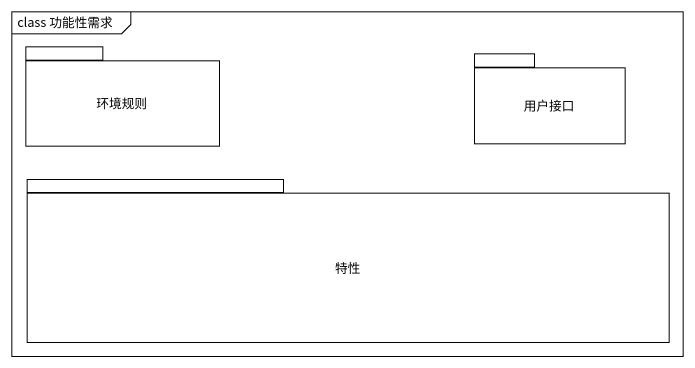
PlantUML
@startuml
mainframe class 功能性需求
package 环境规则 {
}
package 用户接口 {
}
package 特性 {
}
@enduml
